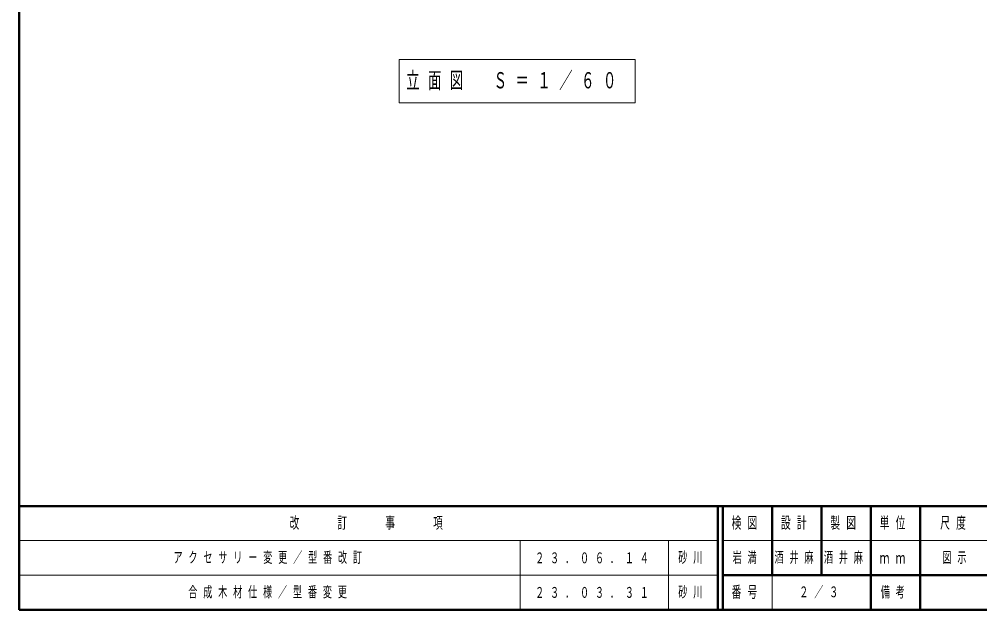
# Model space of a CAD drawing. Units: millimetres on the paper, scale 1:60. Extents: x -385 to 0, y -594 to 267.
# Drawn here: x -385 to -190.4, y -297 to -177.4 of the extents above; entities that cross this region are included whole.
import ezdxf

# ---------------------------------------------------------------- set-up
doc = ezdxf.new("R2010")
doc.units = ezdxf.units.MM
doc.layers.add('LY_1', color=7, linetype='Continuous', lineweight=13)
doc.styles.add('ＭＳ ゴシック', font='')
doc.styles.get('ＭＳ ゴシック').set_extended_font_data('MS Gothic')

msp = doc.modelspace()

# ---------------------------------------------------------------- linework, layer by layer
at = {"layer": 'LY_1', "lineweight": 50}
for p, q in [((-385, -30), (-385, -297)), ((-385, -276), (0, -276)), ((-385, -297), (0, -297))]:
    msp.add_line(p, q, dxfattribs=at)
at = {"layer": 'LY_1'}
for p, q in [((-308.011, -185.552), (-308.011, -194.352)), ((-260.211, -185.552), (-308.011, -185.552)), ((-260.211, -194.352), (-260.211, -185.552)), ((-308.011, -194.352), (-260.211, -194.352)), ((-385, -283), (-243.5, -283)), ((-283.5, -283), (-283.5, -297)), ((-253.5, -283), (-253.5, -297)), ((-242.5, -283), (-187.5, -283)), ((-385, -290), (-243.5, -290)), ((-232.5, -290), (-232.5, -297))]:
    msp.add_line(p, q, dxfattribs=at)
at = {"layer": 'LY_1', "color": 140, "lineweight": 50}
for p, q in [((-243.5, -276), (-243.5, -297)), ((-242.5, -276), (-242.5, -297)), ((-232.5, -276), (-232.5, -290)), ((-222.5, -276), (-222.5, -290)), ((-212.5, -276), (-212.5, -297)), ((-202.5, -276), (-202.5, -290)), ((-242.5, -290), (0, -290)), ((-202.5, -290), (-202.5, -297))]:
    msp.add_line(p, q, dxfattribs=at)

# ---------------------------------------------------------------- texts
at = {"layer": 'LY_1', "attachment_point": 4, "style": 'ＭＳ ゴシック'}
for s, insert, char_height in [('\\T1.64;\\W0.6;立面図\u3000Ｓ＝１／６０', (-306.611, -189.952), 3.299), ('\\T1.64;\\W0.6;改\u3000\u3000訂\u3000\u3000事\u3000\u3000項', (-330.25, -279.5), 2.346), ('\\T1.64;\\W0.6;検図', (-240.7, -279.5), 2.346), ('\\T1.64;\\W0.6;設計', (-230.7, -279.5), 2.346), ('\\T1.64;\\W0.6;製図', (-220.7, -279.5), 2.346), ('\\T1.64;\\W0.6;単位', (-210.7, -279.5), 2.346), ('\\T1.64;\\W0.6;尺度', (-198.45, -279.5), 2.346), ('\\T1.64;\\W0.6;アクセサリー変更／型番改訂', (-353.75, -286.5), 2.199), ('\\T1.64;\\W0.6;２３．０６．１４', (-280.5, -286.5), 2.199), ('\\T1.64;\\W0.6;砂川', (-251.5, -286.5), 2.199), ('\\T1.64;\\W0.6;岩満', (-240.5, -286.5), 2.199), ('\\T1.64;\\W0.6;酒井麻', (-232, -286.5), 2.199), ('\\T1.64;\\W0.6;酒井麻', (-222, -286.5), 2.199), ('\\T1.64;\\W0.6;ｍｍ', (-210.7, -286.5), 2.346), ('\\T1.64;\\W0.6;図示', (-198, -286.5), 2.199), ('\\T1.64;\\W0.6;合成木材仕様／型番変更', (-350.75, -293.5), 2.199), ('\\T1.64;\\W0.6;２３．０３．３１', (-280.5, -293.5), 2.199), ('\\T1.64;\\W0.6;砂川', (-251.5, -293.5), 2.199), ('\\T1.64;\\W0.6;番号', (-240.7, -293.5), 2.346), ('\\T1.64;\\W0.6;２／３', (-227, -293.5), 2.199), ('\\T1.64;\\W0.6;備考', (-210.5, -293.5), 2.199)]:
    msp.add_mtext(s, dxfattribs=dict(at, insert=insert, char_height=char_height))

doc.saveas('drawing.dxf')
